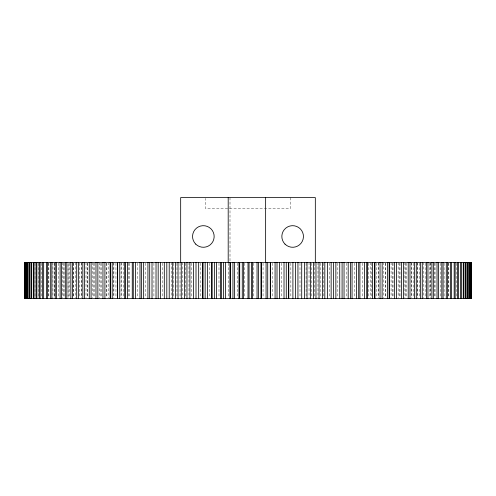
<?xml version="1.0" encoding="UTF-8"?>
<svg xmlns="http://www.w3.org/2000/svg" width="496" height="496" viewBox="0 0 496 496"><rect width="100%" height="100%" fill="white"/><g stroke="black" fill="none" stroke-linecap="round" stroke-linejoin="round"><path stroke-width="0.37" stroke-dasharray="2.48 1.86" d="M456.835 263.165L456.835 297.637M448.843 263.165L448.843 297.637M448.39 263.165L448.39 297.637M444.1 263.165L444.1 297.637M440.77 263.165L440.77 297.637M435.073 263.165L435.073 297.637M434.49 263.165L434.49 297.637M430.683 262.403L430.683 297.637M430.385 263.165L430.385 297.637M429.189 263.165L429.189 297.637M425.153 263.165L425.153 297.637M423.572 262.403L423.572 297.637M419.306 263.165L419.306 297.637M417.651 262.403L417.651 297.637M417.285 263.165L417.285 297.637M413.168 263.165L413.168 297.637M411.519 263.165L411.519 297.637M411.426 262.403L411.426 297.637M406.732 263.165L406.732 297.637M405.468 263.165L405.468 297.637M404.916 262.403L404.916 297.637M400.024 263.165L400.024 297.637M399.137 263.165L399.137 297.637M398.133 262.403L398.133 297.637M393.049 263.165L393.049 297.637M392.541 263.165L392.541 297.637M391.084 262.403L391.084 297.637M385.814 263.165L385.814 297.637M385.69 263.165L385.69 297.637M383.786 262.403L383.786 297.637M378.597 263.165L378.597 297.637M378.343 262.403L378.343 297.637M376.247 263.165L376.247 297.637M371.281 263.165L371.281 297.637M370.642 262.403L370.642 297.637M368.485 263.165L368.485 297.637M362.725 263.165L362.725 297.637M354.603 263.165L354.603 297.637M346.301 263.165L346.301 297.637M337.826 263.165L337.826 297.637M329.189 263.165L329.189 297.637M323.293 263.165L323.293 297.637M320.41 263.165L320.41 297.637M317.973 262.403L317.973 297.637M314.749 263.165L314.749 297.637M311.507 263.165L311.507 297.637M309.039 262.403L309.039 297.637M306.088 263.165L306.088 297.637M299.993 263.165L299.993 297.637M290.854 263.165L290.854 297.637M290.662 197.6L290.662 208.401L205.338 208.401L205.338 198.369M281.647 263.165L281.647 297.637M272.378 263.165L272.378 297.637M263.066 263.165L263.066 297.637M253.729 263.165L253.729 297.637M244.379 263.165L244.379 297.637M237.603 263.165L237.603 297.637M230.001 197.6L230.001 261.628M228.278 263.165L228.278 297.637M218.984 263.165L218.984 297.637M209.74 263.165L209.74 297.637M200.564 263.165L200.564 297.637M191.475 263.165L191.475 297.637M188.988 262.403L188.988 297.637M185.566 263.165L185.566 297.637M182.478 262.403L182.478 297.637M180.029 263.165L180.029 297.637M176.96 263.165L176.96 297.637M173.606 263.165L173.606 297.637M171.182 262.403L171.182 297.637M162.477 263.165L162.477 297.637M153.915 263.165L153.915 297.637M145.526 263.165L145.526 297.637M137.311 263.165L137.311 297.637M129.289 263.165L129.289 297.637M128.464 263.165L128.464 297.637M123.609 263.165L123.609 297.637M121.483 262.403L121.483 297.637M121.03 263.165L121.03 297.637M115.952 263.165L115.952 297.637M113.894 262.403L113.894 297.637M113.826 263.165L113.826 297.637M108.537 262.403L108.537 297.637M106.857 263.165L106.857 297.637M106.535 263.165L106.535 297.637M101.358 263.165L101.358 297.637M100.13 263.165L100.13 297.637M99.429 262.403L99.429 297.637M94.445 263.165L94.445 297.637M93.67 263.165L93.67 297.637M92.585 262.403L92.585 297.637M87.792 263.165L87.792 297.637M87.476 263.165L87.476 297.637M86.013 262.403L86.013 297.637M81.561 263.165L81.561 297.637M81.425 262.403L81.425 297.637M79.726 263.165L79.726 297.637M75.349 262.403L75.349 297.637M73.73 263.165L73.73 297.637M73.247 263.165L73.247 297.637M69.576 263.165L69.576 297.637M68.082 263.165L68.082 297.637L68.045 262.403M64.12 263.165L64.12 297.637M63.234 263.165L63.234 297.637M62.676 262.403L62.676 297.637M58.708 263.165L58.708 297.637M54.517 263.165L54.517 297.637M54.176 263.165L54.176 297.637M52.917 262.403L52.917 297.637M48.868 263.165L48.868 297.637M48.546 263.165L48.546 297.637M41.211 263.165L41.211 297.637M38.434 263.165L38.434 297.637M35.018 263.165L35.018 297.637"/><path stroke-width="0.74" d="M471.132 262.403L471.132 298.4M471.051 262.403L470.958 298.4M470.828 262.403L470.828 298.4M470.332 262.403L470.332 298.4M470.09 262.403L470.09 298.4M469.309 262.403L469.309 298.4M468.962 262.403L468.962 298.4M467.902 262.403L467.902 298.4M467.443 262.403L467.443 298.4M466.104 262.403L466.104 298.4M465.546 262.403L465.546 298.4M463.927 262.403L463.927 298.4M463.258 262.403L463.258 298.4M461.367 262.403L461.367 298.4M460.598 262.403L460.598 298.4M458.44 262.403L458.44 298.4M457.566 262.403L457.566 298.4M455.142 262.403L455.142 298.4M454.169 262.403L454.169 298.4M451.478 262.403L451.478 298.4M450.405 262.403L450.405 298.4M447.454 262.403L447.454 298.4M446.288 262.403L446.288 298.4M443.083 262.403L443.083 298.4M441.824 262.403L441.824 298.4M438.371 262.403L438.371 298.4M437.019 262.403L437.019 298.4M433.324 262.403L433.324 298.4M431.88 262.403L431.88 298.4M427.955 262.403L427.955 298.4M426.424 262.403L426.424 298.4M422.27 262.403L422.27 298.4M420.651 262.403L420.651 298.4M416.274 262.403L416.274 298.4M414.575 262.403L414.575 298.4M409.987 262.403L409.987 298.4M408.208 262.403L408.208 298.4M403.415 262.403L403.415 298.4M401.555 262.403L401.555 298.4M396.571 262.403L396.571 298.4M394.642 262.403L394.642 298.4M389.465 262.403L389.465 298.4M389.143 262.403L389.143 298.4M387.463 262.403L387.463 298.4M382.174 262.403L382.106 298.4M380.048 262.403L380.048 298.4M374.97 262.403L374.97 298.4M374.517 262.403L374.517 298.4M372.391 262.403L372.391 298.4M367.536 262.403L367.536 298.4M366.711 262.403L366.711 298.4M364.523 262.403L364.523 298.4M359.898 262.403L359.898 298.4M358.689 262.403L358.689 298.4M356.45 262.403L356.45 298.4M352.061 262.403L352.061 298.4M350.474 262.403L350.474 298.4M348.186 262.403L348.186 298.4M344.044 262.403L344.044 298.4M342.085 262.403L342.085 298.4M339.741 262.403L339.741 298.4M335.86 262.403L335.86 298.4M333.523 262.403L333.523 298.4M331.142 262.403L331.142 298.4M327.521 262.403L327.521 298.4M324.818 262.403L324.818 298.4M322.394 262.403L322.394 298.4M319.04 262.403L319.04 298.4M315.971 262.403L315.971 298.4M315.326 262.403L315.326 197.6L180.674 197.6L180.674 262.403M313.522 262.403L313.522 298.4M310.434 262.403L310.434 298.4M307.012 262.403L307.012 298.4M304.525 262.403L304.525 298.4M301.717 262.403L301.717 298.4M297.941 262.403L297.941 298.4M295.436 262.403L295.436 298.4M292.913 262.403L292.913 298.4M288.79 262.403L288.79 298.4M288.474 262.403L288.474 298.4M286.26 262.403L286.26 298.4M284.022 262.403L284.022 298.4M279.558 262.403L279.564 298.4M277.016 262.403L277.016 298.4M275.075 262.403L275.075 298.4M270.58 262.403L270.58 298.4M270.283 262.403L270.283 298.4M267.722 262.403L267.722 298.4M266.073 262.403L266.073 298.4M265.639 197.6L265.639 262.403M261.566 262.403L261.566 298.4M260.964 262.403L260.964 298.4M258.397 262.403L258.397 298.4M257.046 262.403L257.046 298.4M252.526 262.403L252.526 298.4M251.621 262.403L251.621 298.4M249.054 262.403L249.054 298.4M248 262.403L248 298.4M243.474 262.403L243.474 298.4M242.271 262.403L242.271 298.4M239.704 262.403L239.704 298.4M238.954 262.403L238.954 298.4M234.434 262.403L234.434 298.4M232.934 262.403L232.934 298.4M230.373 262.403L230.373 298.4M229.927 262.403L229.927 298.4M228.197 197.6L228.197 262.403M225.42 262.403L225.42 298.4M223.622 262.403L223.622 298.4M221.067 262.403L221.067 298.4M220.925 262.403L220.925 298.4M216.442 262.403L216.442 298.4M214.353 262.403L214.353 298.4M211.978 262.403L211.978 298.4M211.817 262.403L211.817 298.4M207.526 262.403L207.526 298.4M205.146 262.403L205.146 298.4M203.087 262.403L203.087 298.4M202.622 262.403L202.622 298.4M198.673 262.403L198.673 298.4M196.007 262.403L196.007 298.4M193.508 262.403L193.508 298.4M189.912 262.403L189.912 298.4M186.961 262.403L186.961 298.4M184.493 262.403L184.493 298.4M181.251 262.403L181.251 298.4M178.027 262.403L178.027 298.4M175.59 262.403L175.59 298.4M172.707 262.403L172.707 298.4M169.21 262.403L169.21 298.4M166.811 262.403L166.811 298.4M164.294 262.403L164.294 298.4M160.537 262.403L160.537 298.4M158.174 262.403L158.174 298.4M156.029 262.403L156.029 298.4M152.012 262.403L152.012 298.4M149.699 262.403L149.699 298.4M147.926 262.403L147.926 298.4M143.66 262.403L143.66 298.4M141.397 262.403L141.397 298.4M139.996 262.403L139.996 298.4M135.489 262.403L135.489 298.4M133.275 262.403L133.275 298.4M132.258 262.403L132.258 298.4M127.515 262.403L127.515 298.4M125.358 262.403L125.358 298.4M124.719 262.403L124.719 298.4M119.753 262.403L119.753 298.4M117.657 262.403L117.657 298.4M117.403 262.403L117.403 298.4M112.214 262.403L112.214 298.4M110.31 262.403L110.31 298.4M110.186 262.403L110.186 298.4M104.916 262.403L104.916 298.4M102.951 262.403L102.951 298.4M97.867 262.403L97.867 298.4M95.976 262.403L95.976 298.4M91.084 262.403L91.084 298.4M89.268 262.403L89.268 298.4M84.574 262.403L84.574 298.4M82.832 262.403L82.832 298.4M78.349 262.403L78.349 298.4M76.694 262.403L76.694 298.4M72.428 262.403L72.428 298.4M70.847 262.403L70.847 298.4M66.811 262.403L66.811 298.4M65.317 262.403L65.317 298.4M61.51 262.403L61.51 298.4M60.109 262.403L60.109 298.4M56.538 262.403L56.538 298.4M55.23 262.403L55.23 298.4M51.9 262.403L51.9 298.4M50.685 262.403L50.685 298.4M47.61 262.403L47.61 298.4M46.488 262.403L46.488 298.4M43.667 262.403L43.667 298.4M42.65 262.403L42.65 298.4M40.089 262.403L40.089 298.4M39.165 262.403L39.165 298.4M36.871 262.403L36.871 298.4M36.047 262.403L36.047 298.4M34.019 262.403L34.019 298.4M33.306 262.403L33.306 298.4M31.552 262.403L31.552 298.4M30.938 262.403L30.938 298.4M29.456 262.403L29.456 298.4M28.948 262.403L28.948 298.4M27.751 262.403L27.751 298.4M27.348 262.403L27.348 298.4M26.431 262.403L26.431 298.4M26.133 262.403L26.133 298.4M25.494 262.403L25.494 298.4M25.308 262.403L25.308 298.4M25.042 262.403L25.042 298.4M24.949 262.403L24.868 298.4M471.2 262.403L24.8 262.403L24.8 298.4L471.2 298.4L471.2 262.403M285.008 244.119A10.8 10.8 0 0 0 303.075 239.277A10.8 10.8 0 0 0 289.844 226.046A10.8 10.8 0 0 0 285.008 244.119M195.722 244.119A10.8 10.8 0 0 0 213.788 239.277A10.8 10.8 0 0 0 200.564 226.046A10.8 10.8 0 0 0 195.722 244.119"/></g></svg>
